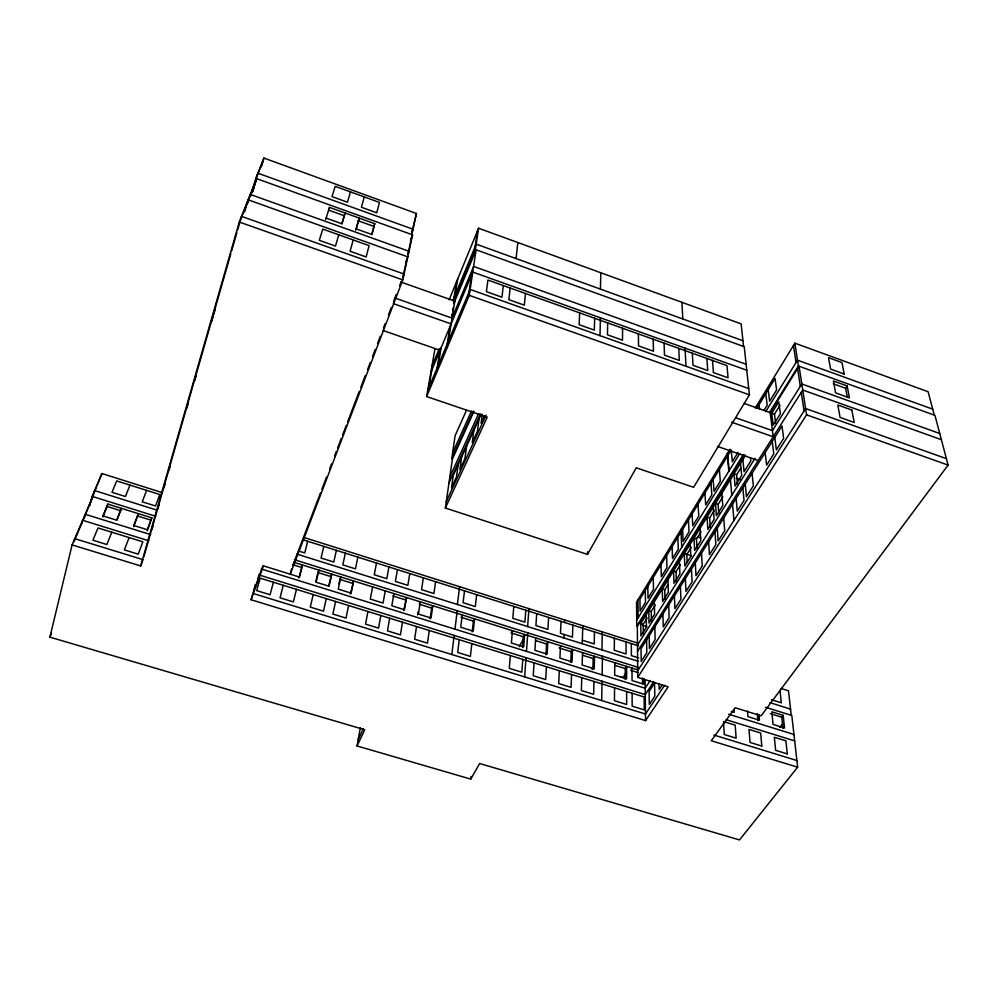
<?xml version="1.0" encoding="UTF-8"?>
<svg xmlns="http://www.w3.org/2000/svg" width="998" height="998" viewBox="0 0 998 998"><rect width="100%" height="100%" fill="white"/><g stroke="black" fill="none" stroke-linecap="round" stroke-linejoin="round"><path stroke-width="1.5" d="M625.247 679.501L625.247 668.585L626.632 666.402L626.632 678.865L614.656 675.135L614.768 662.684M626.058 641.926L626.058 653.964L614.281 650.259L614.394 638.233M622.565 328.255L622.515 340.181L607.458 334.804L607.657 322.915M614.556 687.809L614.444 700.721L626.644 704.476L626.644 691.552M601.969 649.898L602.293 631.871M601.694 700.559L602.019 681.21M602.131 674.873L602.455 656.197M593.947 681.434L593.66 694.321L581.36 690.541L581.759 677.667M599.998 335.64L600.434 317.813M592.924 669.446L593.174 658.568L594.521 656.347L594.234 668.785L582.158 665.03L582.545 652.605M594.496 631.946L594.222 643.947L582.345 640.217M600.409 289.108L600.821 272.766M473.95 411.388L452.406 459.055L445.358 508.044L587.51 554.414L587.585 551.832M594.671 318.262L594.309 330.126L579.127 324.712L579.651 312.885M582.233 643.698L582.807 625.696M570.794 662.56L571.218 651.706L572.54 649.473L572.054 661.886L559.903 658.094L560.489 645.706M572.889 625.11L572.428 637.098L560.477 633.343L561.051 621.367M571.567 674.511L571.081 687.373L558.705 683.568L559.304 670.718M563.907 637.947L564.07 634.466M564.606 622.49L564.718 619.983M545.943 654.838L546.567 643.997L547.84 641.751L547.141 654.127L534.903 650.322L535.714 637.959M548.626 617.438L547.939 629.401L535.926 625.621L536.712 613.67M546.43 666.726L545.706 679.563L533.244 675.733L534.08 662.909M524.649 676.894L526.021 657.67M526.47 651.37L527.792 632.819M527.63 626.557L528.928 608.655M522.553 647.565L523.364 636.749L524.611 634.479L523.701 646.829L511.388 642.999L512.411 630.661L511.176 632.944L523.364 636.749M525.796 610.227L524.911 622.153L512.81 618.348L513.808 606.435M522.777 659.416L521.829 672.215L509.292 668.361L510.352 655.561M525.459 293.487L524.324 305.176L508.855 299.662L510.165 288.01M360.328 727.754L357.047 745.955L470.744 779.114L471.019 776.506M516.066 258.569L517.825 242.526M472.191 631.896L473.401 621.13L474.586 618.822L473.214 631.123L460.739 627.243L462.224 614.955M476.645 594.696L475.322 606.559L463.072 602.705L464.507 590.853M471.829 643.648L470.407 656.397L457.708 652.48L459.23 639.743M503.316 285.565L501.932 297.192L486.375 291.641L487.935 280.051L726.968 365.63L728.066 377.793L713.42 372.578L712.485 360.44M457.396 604.501L459.616 586.724M451.807 654.513L454.177 635.402M454.963 629.152L457.246 610.726M482.234 414.195L481.098 423.339L484.654 415.617M478.99 419.073L477.456 431.286L472.254 442.625L473.838 430.375M466.59 446.231L464.943 458.544L459.903 469.522L461.587 457.184M458.157 464.694L456.448 477.056L451.508 487.797L453.267 475.41L480.799 415.106M430.138 618.81L431.672 608.094L432.795 605.761L431.049 617.999L418.436 614.082L420.308 601.844M435.602 581.722L433.918 593.536L421.53 589.643L423.327 577.842M429.265 630.474L427.456 643.174L414.607 639.219L416.54 626.532M445.358 508.044L487.249 417.152L426.633 396.555L469.26 295.346L476.108 249.812L453.803 303.604M475.11 246.743L477.518 230.825M453.603 302.082L475.372 249.537L478.591 228.23L741.14 323.888L743.56 346.456M469.023 292.102L471.655 274.724M417.551 614.905L418.025 611.836M455.013 295.321L457.683 279.041M403.666 610.576L406.51 597.528L404.514 609.741L391.815 605.798L393.923 593.598M447.154 344.135L450.061 326.396M451.707 316.354L452.169 313.522M452.63 310.69L453.104 307.858M409.779 573.551L407.858 585.339L395.383 581.422L397.429 569.646M402.481 622.178L400.41 634.853L387.474 630.873L389.657 618.211M448.214 341.615L454.826 301.122L401.233 282.16M453.99 297.803L456.672 281.511M437.049 368.187L440.081 350.286L383.082 330.525M438.072 365.73L441.104 347.84M426.633 396.555L434.891 349.2M428.703 388.01L431.847 369.996M380.824 615.479L378.554 628.129L365.53 624.124L367.938 611.487M385.253 590.878L383.057 603.066L370.283 599.099L372.603 586.924M388.921 566.964L386.8 578.715L374.25 574.773L376.496 563.034M350.423 594.022L353.629 580.986L351.134 593.136L338.26 589.132L340.867 576.994L339.869 579.401L352.606 583.393M357.858 557.146L355.45 568.86L342.813 564.88L345.333 553.179M348.601 605.512L346.019 618.111L332.883 614.069L335.59 601.482M338.883 583.955L339.545 580.923M411.825 234.567L416.428 213.485L263.909 158.071L255.812 178.343L250.623 196.307M403.03 276.745L406.46 260.989M407.995 253.941L411.575 237.499M291.528 569.11L290.243 574.199L402.793 279.902L412.586 234.842L255.812 178.343M411.999 231.86L416.428 213.485M336.376 550.347L333.769 562.036L321.057 558.044L323.776 546.368M328.729 585.651L331.735 574.137L329.041 586.263L316.092 582.233L318.911 570.12L317.938 572.553L330.75 576.557M326.296 598.6L323.489 611.175L310.291 607.121L313.21 594.559M315.817 581.634L317.589 574.062M357.047 745.955L364.769 729.75L49.9 637.161L72.093 544.92L92.789 496.58L84.618 516.702M74.039 541.689L74.763 538.671L143.013 559.641L140.693 565.941L72.093 544.92M81.898 523.301L82.634 520.282L148.764 540.779M84.106 518.798L85.217 514.282L150.611 534.591M89.907 505.387L92.128 496.368L101.921 473.526L162.138 492.588M93.126 496.58L94.61 490.579L157.272 510.252M307.634 541.265L304.764 552.917L299.063 551.133M298.913 578.004L302.469 564.98L299.487 577.069L263.435 565.854L251.097 599.761L645.581 720.606L668.149 686.836L637.734 677.355L637.335 626.42L744.109 454.639M296.456 589.369L293.362 601.906L280.051 597.814L283.27 585.29M101.921 473.526L94.623 491.565M102.894 517.014L107.859 504.102L151.821 517.85L147.193 530.786M371.68 234.518L374.749 223.677L329.502 207.384L328.591 210.116L344.198 215.73L341.84 223.814M374.749 223.677L371.942 234.518L356.261 228.904L359.243 218.088L355.687 230.264M117.065 519.933L121.394 508.331L116.641 520.17L102.969 515.916L107.859 504.102M273.402 582.233L270.084 594.746L256.698 590.629L260.154 578.141L644.134 696.966L644.284 709.902L632.158 706.172L632.108 693.248M133.657 526.57L138.385 513.646L133.807 525.509L147.367 529.726L151.821 517.85M353.205 239.957L350.086 251.259L366.141 256.96L369.073 245.62L322.766 229.091L319.285 240.306L335.465 246.057L338.759 234.792M251.097 599.761L252.519 594.671M254.078 589.07L255.276 584.741M258.058 578.266L259.206 574.112M364.27 196.905L361.413 207.247L376.745 212.799L379.44 202.419L335.191 186.352L331.997 196.618L347.441 202.207L350.46 191.903M140.693 565.941L239.295 222.018L256.586 178.63L252.768 191.841M143.849 556.709L230.837 253.692M231.698 250.698L236.85 232.709M237.686 229.814L241.541 216.379L404.065 274.051L402.955 276.957M151.97 529.464L153.205 525.185M157.859 508.992L159.119 504.601M163.934 487.885L165.219 483.381M168.899 470.557L170.059 466.515M186.813 408.17L188.061 403.816M194.797 380.375L196.082 375.897M211.738 321.393L212.961 317.127M213.784 314.283L215.007 310.029M244.697 211.776L248.14 199.825L407.795 256.86L405.625 262.586M247.691 203.43L250.286 194.435L409.005 251.271L407.933 254.116M252.681 191.117L257.871 173.19L412.997 229.216L411.9 232.11M261.376 166.791L263.909 158.071M325.672 219.51L329.502 207.384M344.198 215.73L345.121 213.011L341.977 223.777L326.171 218.113M262.848 565.941L252.868 593.398L645.494 714.019L664.631 685.252M410.502 240.331L412.586 234.842M292.726 565.579L294.385 561.225M294.635 560.564L297.416 553.291M297.703 552.518L302.406 540.205M302.693 539.456L307.409 527.119M307.683 526.395L320.433 493.012M321.855 489.294L326.533 477.044M329.627 468.935L331.523 463.983M334.629 455.849L336.289 451.483M337.623 448.015L339.283 443.661M339.632 442.763L341.291 438.396M342.613 434.953L344.273 430.6M344.622 429.664L346.294 425.31M347.603 421.892L349.263 417.538M349.624 416.578L352.406 409.305M352.581 408.831L357.409 396.218M357.571 395.769L359.243 391.416M360.74 387.486L362.399 383.132M362.561 382.708L365.33 375.448M367.551 369.634L370.32 362.386M372.541 356.573L375.31 349.325M377.531 343.512L380.3 336.264M383.506 327.855L385.178 323.502M388.509 314.769L391.291 307.496M393.511 301.683L396.281 294.41M399.624 285.678L401.283 281.324M146.644 490.38L142.227 501.807L155.526 505.986L159.83 494.546L116.704 480.911L111.988 492.301L125.399 496.517L129.977 485.115M129.129 537.585L124.376 549.91L138.223 554.164L142.839 541.827L97.991 527.954L92.914 540.217L106.861 544.521L111.801 532.221M257.06 175.972L263.11 160.828M240.73 219.223L246.78 204.029M249.475 197.255L255.775 181.411M449.162 299.774L478.591 228.23M452.818 300.635L476.183 244.123L742.949 340.73M49.9 637.161L51.472 633.381M431.872 366.491L439.345 348.576M430.849 372.379L472.765 272.067L746.778 370.258M427.705 390.405L470.145 289.432L748.737 388.584M74.176 541.103L82.048 522.715M466.478 410.278L455.088 435.752L451.745 458.843L473.277 411.151M452.593 452.98L471.505 410.976M449.824 476.982L478.691 413.559M448.95 483.069L480.5 413.908M446.268 501.707L486.063 415.143M358.22 739.493L363.347 728.677M519.21 646.667L523.563 638.77M587.51 554.414L636.25 467.8L693.61 487.298L749.411 394.834L744.246 346.705L475.372 249.537M470.744 779.114L479.639 763.52L739.506 839.929L797.639 767.2L791.813 715.504L765.454 707.258M592.064 669.321L593.623 666.764M730.062 449.187L636.562 602.106L636.749 626.233L743.41 454.502M755.249 407.982L794.87 343.175L928.103 391.727L934.278 415.106M730.586 451.133L639.955 599.124L640.08 611.113L645.469 602.368L645.307 590.392M756.671 408.519L775.084 378.467L776.594 389.931L769.633 401.208L768.198 389.707M737.971 452.506L732.295 461.7L731.272 450.011M764.156 410.091L767.188 405.163L765.79 393.636M636.699 620.12L739.705 453.603M765.666 411.65L797.489 360.191L932.706 409.168M769.67 412.224L798.388 365.992L794.87 343.175M731.546 422.179L773.188 436.775L770.207 412.661L799.061 366.229L806.584 414.831L637.734 677.355M646.242 614.768L646.43 627.181L640.928 635.951L640.791 623.513L745.568 455.238M770.518 415.168L778.802 401.857L780.386 413.808L773.25 425.16L771.753 413.184L774.473 414.145L775.621 423.127M643.336 633.618L643.223 624.286L647.128 618.049M651.42 620.756L651.257 611.437L655.224 605.087M664.992 599.162L664.73 589.855L667.999 584.641M676.407 580.998L676.058 571.717L680.449 564.706M687.16 562.236L686.799 554.526L691.277 547.353M701.107 531.61L696.542 538.92L693.997 538.072L694.645 550.372L700.783 540.604L700.072 528.316M710.239 527.169L709.628 517.962L714.319 510.465M718.772 513.583L718.098 504.402L722.864 496.779M737.435 483.88L736.611 474.761L740.728 468.174M774.473 414.145L779.962 405.35M637.485 645.095L755.024 458.307M637.535 651.42L802.741 390.018L941.376 439.694M626.395 672.415L623.176 677.505L621.218 676.894M624.798 676.419L626.395 673.887M637.685 670.781L805.611 408.531L946.391 458.643M650.247 680.461L645.17 688.246L261.276 568.972M847.327 397.204L845.605 388.259L847.127 385.927L833.405 380.974L835.588 392.863L849.448 397.853L847.127 385.927M653.765 681.622L645.244 694.608L259.567 575.11M662.398 684.703L659.191 689.543L659.054 683.792M798.388 365.992L934.926 415.343L948.1 465.093L761.137 715.828L735.152 707.732L711.275 740.741L797.639 767.2M782.956 728.465L781.771 717.238L783.193 715.379L771.803 711.811L773.063 724.423L784.54 728.004L783.193 715.379M790.167 709.64L790.553 709.116L769.782 702.592M779.837 727.492L782.607 723.887M793.547 734.99L793.959 734.478L728.702 714.206M796.479 761.05L796.891 760.538L713.857 735.027M726.17 719.683L794.682 740.903M723.45 721.517L735.177 725.147L736.137 738.171L724.299 734.528L723.538 722.964M731.334 711.437L734.241 712.347L734.029 709.553M92.128 496.368L155.75 516.29M294.422 559.728L638.408 667.462M293.849 562.286L637.909 669.92M770.394 713.682L781.771 717.238M107.235 506.497L120.758 510.726M137.724 516.028L151.147 520.22M292.913 564.731L301.521 567.425M392.85 595.968L405.413 599.885M419.197 604.189L431.672 608.094M461.051 617.275L473.401 621.13M535.801 640.629L546.567 643.997M559.192 647.939L571.218 651.706M582.545 655.249L593.174 658.568M614.88 665.342L625.247 668.585M630.611 670.269L637.996 672.565M638.708 657.944L631.385 655.636L631.335 643.585M771.429 699.685L781.309 702.792L780.012 690.579M296.992 554.127L638.433 661.35M304.627 537.673L638.283 643.248M781.172 688.47L788.495 690.791L791.264 715.329M303.404 539.93L638.608 645.881M642.612 625.347L646.866 626.694M640.791 623.513L643.223 624.286M651.257 611.437L648.812 610.651L649.012 623.064L654.601 614.157L654.351 601.744M664.73 589.855L662.248 589.057L662.585 601.445L668.336 592.288L667.949 579.9M676.058 571.717L673.563 570.893L673.999 583.269L679.888 573.887L679.389 561.537M685.501 553.815L691.427 555.774M686.799 554.526L684.266 553.69L684.815 566.028L690.841 556.447L690.229 544.122M697.789 536.924L700.683 537.897M709.628 517.962L707.058 517.101L707.832 529.364L714.131 519.334L713.283 507.096M718.098 504.402L715.504 503.528L716.377 515.766L722.777 505.562L721.841 493.349M736.2 478.154L740.566 479.651M736.611 474.761L733.979 473.85L735.052 486.014L741.689 475.447L740.541 463.309M717.387 446.38L758.181 460.527M393.287 303.617L451.108 323.888M394.547 297.903L452.057 318.1L473.613 266.416L746.13 364.27M735.751 417.763L772.427 430.649L801.806 383.981L939.742 433.506M239.295 222.018L402.793 279.902M744.196 403.454L770.207 412.661M806.584 414.831L948.1 465.093M469.26 295.346L749.411 394.834M358.307 220.795L373.788 226.371M833.268 383.806L845.605 388.259M797.602 368.586L800.309 386.351M801.244 392.389L804.076 410.926M793.435 345.52L796.03 362.548M774.785 437.398L776.344 449.886L783.642 438.446L781.995 425.996L641.053 648.6L641.19 661.499L646.791 652.717L646.604 639.83M772.252 441.39L773.787 453.89L766.614 465.118L765.167 452.581M759.016 404.689L759.515 409.03M750.496 457.895L750.808 460.926L744.059 471.68L742.886 459.554M752.068 473.264L753.365 485.851L746.454 496.667L745.244 484.042M742.849 487.822L744.034 500.46L737.248 511.088L736.137 498.426M758.967 714.593L759.478 720.194L747.914 716.601L747.452 711.013M757.32 713.682L757.944 720.681M730.237 476.957L731.784 495.233M732.32 501.458L733.929 520.482M727.617 453.179L729.101 470.757M727.317 453.666L728.802 471.243M723.737 518.024L724.71 530.724L718.161 540.978L717.263 528.241M719.396 469.409L720.294 481.148L714.019 491.303L713.196 479.527M706.871 358.432L707.744 370.557L693.024 365.305L692.3 353.217M714.992 531.822L715.878 544.559L709.441 554.639L708.63 541.877M711.013 483.082L711.824 494.871L705.661 504.851L704.912 493.049M701.507 553.129L702.243 565.916L695.968 575.721L695.307 562.922M698.076 504.215L698.762 516.041L692.749 525.784L692.125 513.92M696.417 537.984L697.003 548.763M685.04 348.14L686 366.254M681.921 302.307L682.794 318.948M691.452 568.997L692.088 581.809L685.95 591.427L685.376 578.603M688.433 519.958L689.019 531.822L683.119 541.378L682.595 529.489M678.752 348.364L679.326 360.428L664.481 355.138L664.069 343.112M680.96 529.501L681.721 547.353M680.399 586.475L680.91 599.299L674.91 608.705L674.448 595.868M677.817 537.311L678.291 549.212L672.515 558.556L672.103 546.642M668.722 604.9L669.134 617.75L663.258 626.931L662.922 614.069M666.602 555.624L666.963 567.55L661.325 576.694L661.013 564.743M653.179 339.208L653.465 351.209L638.52 345.882L638.396 333.918M654.863 626.794L655.125 639.668L649.424 648.6L649.211 635.714M653.253 577.405L653.503 589.369L648.014 598.264L647.814 586.288M645.057 679.601L645.581 720.606M643.91 678.715L643.972 684.266L632.058 680.549L632.008 668.074M642.462 678.116L642.525 683.667M637.971 599.81L638.121 617.812M654.563 683.193L649.112 691.489L649.311 704.426L654.813 696.13L654.563 683.193M761.811 746.067L750.059 742.45L748.987 729.413L760.638 733.019L761.811 746.067M787.31 753.914L775.633 750.321L774.336 737.26L785.913 740.84L787.31 753.914M851.805 410.028L837.809 405.013L840.079 417.426L854.226 422.466L851.805 410.028M844.196 374.013L830.61 369.085L828.527 357.671L841.975 362.573L844.196 374.013"/></g></svg>
